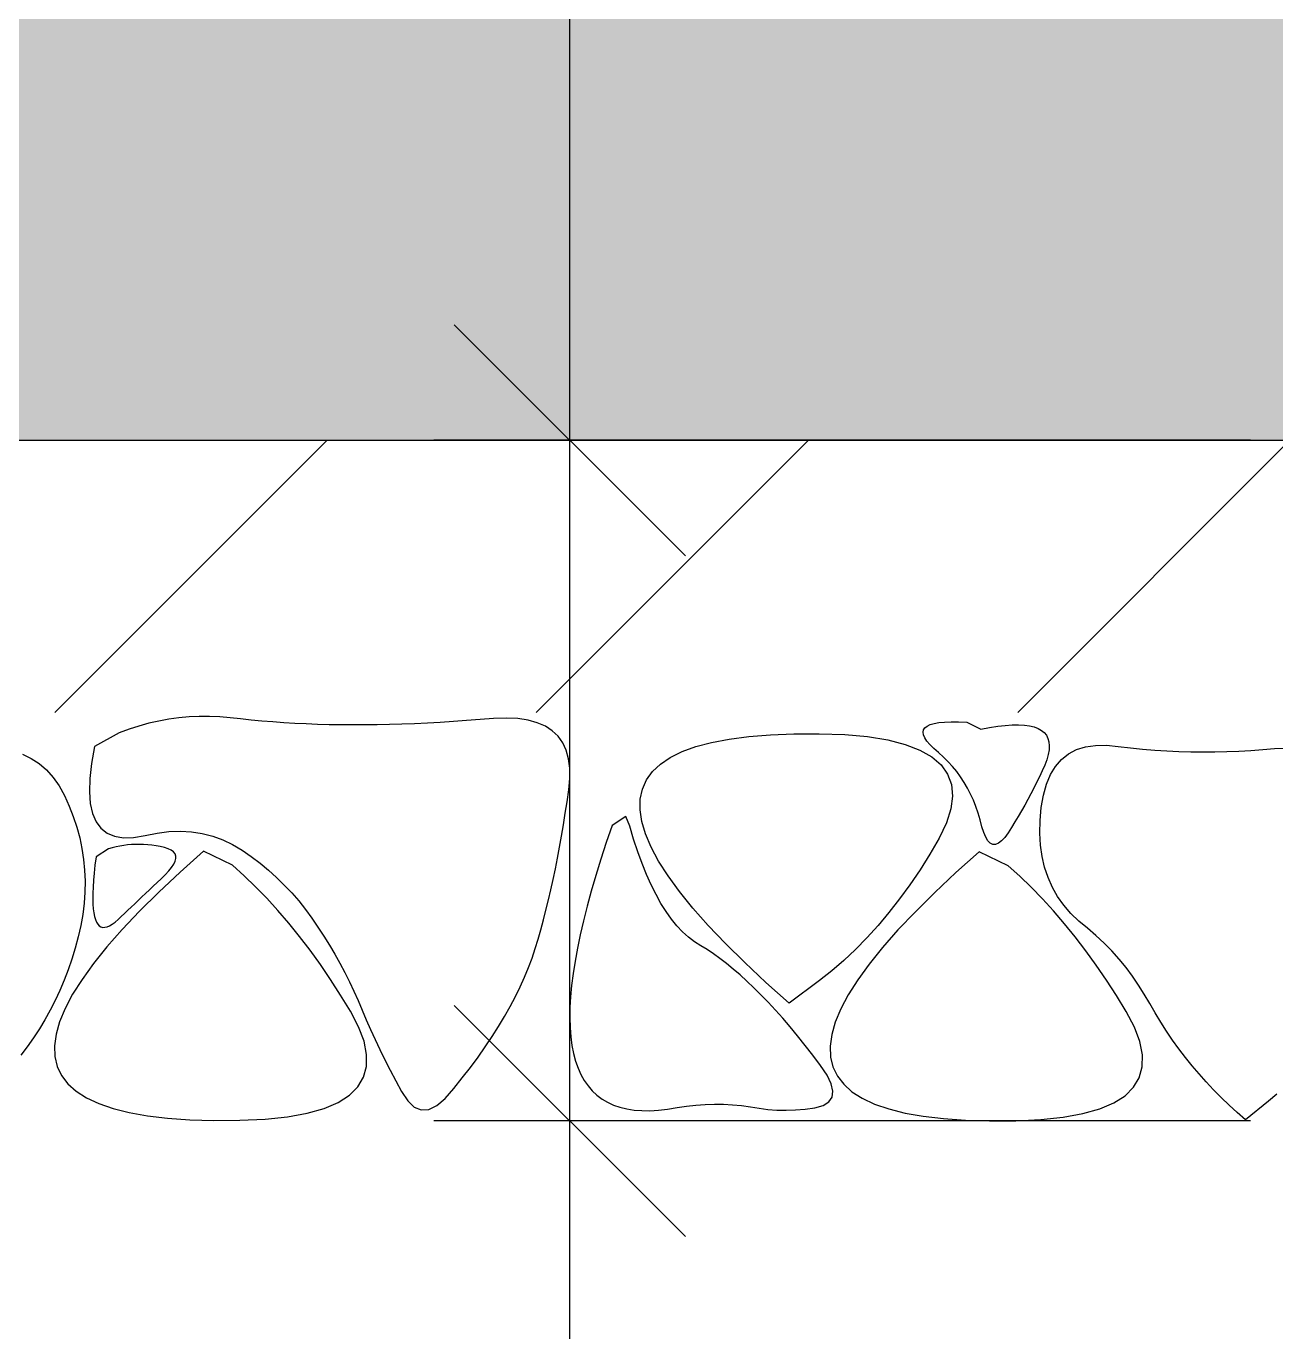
# Model space of a CAD drawing. Header units: metres. Extents: x -220 to 294, y -29 to 18.
# Drawn here: x 2.6174 to 3.0763, y -10.33 to -9.848 of the extents above; entities that cross this region are included whole.
import ezdxf

# ---------------------------------------------------------------- set-up
doc = ezdxf.new("R2010")
doc.units = ezdxf.units.M
doc.header["$MEASUREMENT"] = 0
for name, color, linetype in [('Olculendirme', 7, 'Continuous'), ('Rota', 7, 'Continuous'), ('Tarama', 7, 'Continuous')]:
    doc.layers.add(name, color=color, linetype=linetype)

msp = doc.modelspace()

# ---------------------------------------------------------------- hatches: boundary and pattern name
at = {"layer": 'Tarama', "linetype": 'Continuous', "lineweight": -3}
h = msp.add_hatch(dxfattribs=at)
h.set_pattern_fill('ANSI33', color=58, scale=0.4, style=0)
h.paths.add_polyline_path([(-5.683, -7.8), (-5.683, -8.5), (1.867, -8.5), (1.867, -10), (4.567, -10), (4.567, -8.5), (8.96579, -8.5), (8.96579, -8.2), (13.217, -8.2), (13.41935, -8.2), (13.41935, -7.8), (4.297, -7.8), (4.317, -9.3), (2.117, -9.3), (2.117, -7.8)])
h = msp.add_hatch(dxfattribs=at)
h.set_pattern_fill('ANSI31', color=58, style=0)
h.paths.add_polyline_path([(1.867, -10), (1.867, -10.1), (4.567, -10.1), (4.567, -10)])

# ---------------------------------------------------------------- linework, layer by layer
at = {"layer": 'Olculendirme', "color": 47, "linetype": 'Continuous', "lineweight": -3}
for points in [[(2.817, -10.33), (2.817, 14.33)], [(3.067, -10), (2.767, -10)], [(3.067, -10.25), (2.767, -10.25)]]:
    msp.add_lwpolyline(points, dxfattribs=at)
at = {"layer": 'Olculendirme', "color": 59, "linetype": 'Continuous', "lineweight": -3}
for points in [[(2.77458, -9.95757), (2.85943, -10.04243)], [(2.77458, -10.20757), (2.85943, -10.29243)]]:
    msp.add_lwpolyline(points, dxfattribs=at)
at = {"layer": 'Rota', "color": 7, "linetype": 'Continuous', "lineweight": -3}
msp.add_lwpolyline([(1.867, -10), (4.567, -10)], dxfattribs=at)
at = {"layer": 'Tarama', "color": 36, "linetype": 'Continuous', "lineweight": -3}
for points in [[(2.66608, -10.10314), (2.66242, -10.10397)], [(2.66976, -10.10247), (2.66608, -10.10314)], [(2.67346, -10.10196), (2.66976, -10.10247)], [(2.67718, -10.10162), (2.67346, -10.10196)], [(2.68092, -10.10145), (2.67718, -10.10162)], [(2.68468, -10.10144), (2.68092, -10.10145)], [(2.68846, -10.10159), (2.68468, -10.10144)], [(2.69226, -10.10191), (2.68846, -10.10159)], [(2.69608, -10.10235), (2.69226, -10.10191)], [(2.69996, -10.10276), (2.69608, -10.10235)], [(2.70389, -10.10313), (2.69996, -10.10276)], [(2.70788, -10.10346), (2.70389, -10.10313)], [(2.77425, -10.10334), (2.76944, -10.10364)], [(2.77911, -10.103), (2.77425, -10.10334)], [(2.78403, -10.10261), (2.77911, -10.103)], [(2.78898, -10.1022), (2.78403, -10.10261)], [(2.79364, -10.10204), (2.78898, -10.1022)], [(2.79786, -10.10225), (2.79364, -10.10204)], [(2.80167, -10.10283), (2.79786, -10.10225)], [(2.80506, -10.10376), (2.80167, -10.10283)], [(2.65155, -10.10746), (2.64249, -10.11253)], [(2.65515, -10.10614), (2.65155, -10.10746)], [(2.65877, -10.10497), (2.65515, -10.10614)], [(2.66242, -10.10397), (2.65877, -10.10497)], [(2.71192, -10.10375), (2.70788, -10.10346)], [(2.71602, -10.10399), (2.71192, -10.10375)], [(2.72017, -10.1042), (2.71602, -10.10399)], [(2.72437, -10.10436), (2.72017, -10.1042)], [(2.72863, -10.10448), (2.72437, -10.10436)], [(2.73295, -10.10455), (2.72863, -10.10448)], [(2.73732, -10.10459), (2.73295, -10.10455)], [(2.74174, -10.10458), (2.73732, -10.10459)], [(2.74622, -10.10453), (2.74174, -10.10458)], [(2.75076, -10.10444), (2.74622, -10.10453)], [(2.75535, -10.1043), (2.75076, -10.10444)], [(2.75999, -10.10412), (2.75535, -10.1043)], [(2.76469, -10.10391), (2.75999, -10.10412)], [(2.76944, -10.10364), (2.76469, -10.10391)], [(2.80803, -10.10505), (2.80506, -10.10376)], [(2.81057, -10.10671), (2.80803, -10.10505)], [(2.8127, -10.10873), (2.81057, -10.10671)], [(2.88275, -10.10881), (2.89065, -10.10817)], [(2.89065, -10.10817), (2.89927, -10.10783)], [(2.89927, -10.10783), (2.9086, -10.1078)], [(2.9086, -10.1078), (2.91798, -10.10812)], [(2.91798, -10.10812), (2.92638, -10.10887)], [(2.94673, -10.10723), (2.9469, -10.10637)], [(2.94688, -10.10821), (2.94673, -10.10723)], [(2.94735, -10.10929), (2.94688, -10.10821)], [(2.9469, -10.10637), (2.94739, -10.10562)], [(2.94739, -10.10562), (2.9482, -10.10498)], [(2.9482, -10.10498), (2.94933, -10.10445)], [(2.94933, -10.10445), (2.95077, -10.10403)], [(2.95077, -10.10403), (2.95254, -10.10372)], [(2.95254, -10.10372), (2.95462, -10.10353)], [(2.95462, -10.10353), (2.95703, -10.10344)], [(2.95703, -10.10344), (2.95975, -10.10347)], [(2.95975, -10.10347), (2.96279, -10.10361)], [(2.96279, -10.10361), (2.96791, -10.10614)], [(2.96791, -10.10614), (2.97114, -10.10553)], [(2.97114, -10.10553), (2.97414, -10.10506)], [(2.97414, -10.10506), (2.97692, -10.10474)], [(2.97692, -10.10474), (2.97948, -10.10456)], [(2.97948, -10.10456), (2.98182, -10.10453)], [(2.98182, -10.10453), (2.98394, -10.10465)], [(2.98394, -10.10465), (2.98584, -10.10491)], [(2.98584, -10.10491), (2.98752, -10.10531)], [(2.98752, -10.10531), (2.98897, -10.10586)], [(2.98897, -10.10586), (2.99021, -10.10656)], [(2.99021, -10.10656), (2.99123, -10.1074)], [(2.99123, -10.1074), (2.99202, -10.10838)], [(2.64249, -10.11253), (2.64136, -10.11869)], [(2.8144, -10.11111), (2.8127, -10.10873)], [(2.81568, -10.11386), (2.8144, -10.11111)], [(2.85824, -10.11438), (2.8633, -10.11253)], [(2.8633, -10.11253), (2.86907, -10.11099)], [(2.86907, -10.11099), (2.87555, -10.10975)], [(2.87555, -10.10975), (2.88275, -10.10881)], [(2.92638, -10.10887), (2.93377, -10.11007)], [(2.93377, -10.11007), (2.94016, -10.1117)], [(2.94016, -10.1117), (2.94555, -10.11378)], [(2.94813, -10.11049), (2.94735, -10.10929)], [(2.94924, -10.1118), (2.94813, -10.11049)], [(2.95066, -10.11322), (2.94924, -10.1118)], [(2.99202, -10.10838), (2.99259, -10.10951)], [(2.99259, -10.10951), (2.99294, -10.11079)], [(2.99294, -10.11079), (2.99308, -10.11221)], [(2.99308, -10.11221), (2.99299, -10.11377)], [(3.00313, -10.11365), (3.00642, -10.11261)], [(3.00642, -10.11261), (3.01007, -10.11206)], [(3.01007, -10.11206), (3.01408, -10.11202)], [(3.01408, -10.11202), (3.01844, -10.11245)], [(3.01844, -10.11245), (3.0229, -10.11298)], [(3.0229, -10.11298), (3.02735, -10.11343)], [(2.61603, -10.11532), (2.61921, -10.11685)], [(2.61921, -10.11685), (2.62215, -10.11878)], [(2.81654, -10.11696), (2.81568, -10.11386)], [(2.81699, -10.12043), (2.81654, -10.11696)], [(2.85026, -10.11897), (2.85389, -10.11652)], [(2.85389, -10.11652), (2.85824, -10.11438)], [(2.94555, -10.11378), (2.94994, -10.11629)], [(2.94994, -10.11629), (2.95333, -10.11924)], [(2.9524, -10.11475), (2.95066, -10.11322)], [(2.95422, -10.11637), (2.9524, -10.11475)], [(2.95594, -10.11808), (2.95422, -10.11637)], [(2.99214, -10.11734), (2.99139, -10.11934)], [(2.99267, -10.11548), (2.99214, -10.11734)], [(2.99299, -10.11377), (2.99267, -10.11548)], [(2.99541, -10.11978), (2.99762, -10.11724)], [(2.99762, -10.11724), (3.0002, -10.1152)], [(3.0002, -10.1152), (3.00313, -10.11365)], [(3.02735, -10.11343), (3.03179, -10.11379)], [(3.03179, -10.11379), (3.03623, -10.11409)], [(3.03623, -10.11409), (3.04066, -10.1143)], [(3.04066, -10.1143), (3.04508, -10.11444)], [(3.04508, -10.11444), (3.0495, -10.11449)], [(3.0495, -10.11449), (3.05391, -10.11447)], [(3.05391, -10.11447), (3.05831, -10.11438)], [(3.05831, -10.11438), (3.06271, -10.1142)], [(3.06271, -10.1142), (3.0671, -10.11395)], [(3.0671, -10.11395), (3.07148, -10.11362)], [(3.07148, -10.11362), (3.07584, -10.11323)], [(3.07584, -10.11323), (3.08, -10.11315)], [(2.62215, -10.11878), (2.62485, -10.12111)], [(2.62485, -10.12111), (2.62729, -10.12385)], [(2.64136, -10.11869), (2.64072, -10.12423)], [(2.817, -10.12426), (2.81699, -10.12043)], [(2.84513, -10.12477), (2.84734, -10.12172)], [(2.84734, -10.12172), (2.85026, -10.11897)], [(2.95333, -10.11924), (2.95572, -10.12263)], [(2.95572, -10.12263), (2.95712, -10.12646)], [(2.95757, -10.11986), (2.95594, -10.11808)], [(2.95909, -10.12172), (2.95757, -10.11986)], [(2.96051, -10.12366), (2.95909, -10.12172)], [(2.99045, -10.12146), (2.98946, -10.12358)], [(2.99139, -10.11934), (2.99045, -10.12146)], [(2.99356, -10.12281), (2.99541, -10.11978)], [(2.62729, -10.12385), (2.62949, -10.12699)], [(2.62949, -10.12699), (2.63145, -10.13054)], [(2.64072, -10.12423), (2.64057, -10.12914)], [(2.8166, -10.12845), (2.817, -10.12426)], [(2.84364, -10.12812), (2.84513, -10.12477)], [(2.95712, -10.12646), (2.95751, -10.13072)], [(2.96183, -10.12568), (2.96051, -10.12366)], [(2.96305, -10.12778), (2.96183, -10.12568)], [(2.98843, -10.1257), (2.98739, -10.1278)], [(2.98946, -10.12358), (2.98843, -10.1257)], [(2.99092, -10.13038), (2.99206, -10.12635)], [(2.99206, -10.12635), (2.99356, -10.12281)], [(2.63145, -10.13054), (2.63317, -10.13437)], [(2.64057, -10.12914), (2.6409, -10.13343)], [(2.81599, -10.13277), (2.8166, -10.12845)], [(2.84278, -10.13573), (2.84285, -10.13178)], [(2.84285, -10.13178), (2.84364, -10.12812)], [(2.95751, -10.13072), (2.9569, -10.13543)], [(2.96418, -10.12996), (2.96305, -10.12778)], [(2.9652, -10.13221), (2.96418, -10.12996)], [(2.96612, -10.13455), (2.9652, -10.13221)], [(2.9852, -10.13198), (2.98406, -10.13405)], [(2.98631, -10.1299), (2.9852, -10.13198)], [(2.98739, -10.1278), (2.98631, -10.1299)], [(2.99015, -10.13491), (2.99092, -10.13038)], [(2.63317, -10.13437), (2.63466, -10.13824)], [(2.6409, -10.13343), (2.64172, -10.13709)], [(2.64172, -10.13709), (2.64302, -10.14012)], [(2.81468, -10.14123), (2.81535, -10.13703)], [(2.81535, -10.13703), (2.81599, -10.13277)], [(2.84342, -10.13999), (2.84278, -10.13573)], [(2.9569, -10.13543), (2.95529, -10.14057)], [(2.96694, -10.13696), (2.96612, -10.13455)], [(2.96767, -10.13946), (2.96694, -10.13696)], [(2.9829, -10.13611), (2.9817, -10.13816)], [(2.98406, -10.13405), (2.9829, -10.13611)], [(2.98972, -10.13969), (2.99015, -10.13491)], [(2.63466, -10.13824), (2.63593, -10.14213)], [(2.64302, -10.14012), (2.6448, -10.14253)], [(2.81398, -10.14537), (2.81468, -10.14123)], [(2.8325, -10.14146), (2.83035, -10.14779)], [(2.83754, -10.13821), (2.8325, -10.14146)], [(2.83899, -10.14173), (2.83754, -10.13821)], [(2.84044, -10.14657), (2.83899, -10.14173)], [(2.84478, -10.14455), (2.84342, -10.13999)], [(2.95529, -10.14057), (2.95268, -10.14615)], [(2.96831, -10.14197), (2.96767, -10.13946)], [(2.969, -10.14411), (2.96831, -10.14197)], [(2.98048, -10.1402), (2.97923, -10.14223)], [(2.9817, -10.13816), (2.98048, -10.1402)], [(2.98963, -10.14428), (2.98972, -10.13969)], [(2.63593, -10.14213), (2.63699, -10.14604)], [(2.63699, -10.14604), (2.63781, -10.14998)], [(2.6448, -10.14253), (2.64707, -10.14431)], [(2.64707, -10.14431), (2.64983, -10.14547)], [(2.64983, -10.14547), (2.65307, -10.14601)], [(2.65307, -10.14601), (2.6568, -10.14591)], [(2.6568, -10.14591), (2.66101, -10.1452)], [(2.66101, -10.1452), (2.66545, -10.14428)], [(2.66545, -10.14428), (2.66977, -10.14374)], [(2.66977, -10.14374), (2.67397, -10.14359)], [(2.67397, -10.14359), (2.67805, -10.1438)], [(2.67805, -10.1438), (2.68201, -10.1444)], [(2.68201, -10.1444), (2.68585, -10.14538)], [(2.68585, -10.14538), (2.68957, -10.14674)], [(2.68957, -10.14674), (2.69317, -10.14847)], [(2.81324, -10.14944), (2.81398, -10.14537)], [(2.84196, -10.15115), (2.84044, -10.14657)], [(2.84684, -10.14941), (2.84478, -10.14455)], [(2.95268, -10.14615), (2.94923, -10.15205)], [(2.96975, -10.14583), (2.969, -10.14411)], [(2.97056, -10.14712), (2.96975, -10.14583)], [(2.97671, -10.14592), (2.97553, -10.14719)], [(2.97795, -10.14424), (2.97671, -10.14592)], [(2.97923, -10.14223), (2.97795, -10.14424)], [(2.98987, -10.14867), (2.98963, -10.14428)], [(2.63781, -10.14998), (2.63842, -10.15395)], [(2.6476, -10.15013), (2.643, -10.15305)], [(2.64897, -10.14971), (2.6476, -10.15013)], [(2.65035, -10.14936), (2.64897, -10.14971)], [(2.65175, -10.14906), (2.65035, -10.14936)], [(2.65316, -10.14882), (2.65175, -10.14906)], [(2.65459, -10.14864), (2.65316, -10.14882)], [(2.65604, -10.14852), (2.65459, -10.14864)], [(2.6575, -10.14845), (2.65604, -10.14852)], [(2.65898, -10.14844), (2.6575, -10.14845)], [(2.66047, -10.14849), (2.65898, -10.14844)], [(2.66198, -10.1486), (2.66047, -10.14849)], [(2.6635, -10.14877), (2.66198, -10.1486)], [(2.66504, -10.14899), (2.6635, -10.14877)], [(2.6666, -10.14927), (2.66504, -10.14899)], [(2.66816, -10.14962), (2.6666, -10.14927)], [(2.66954, -10.15004), (2.66816, -10.14962)], [(2.67064, -10.15057), (2.66954, -10.15004)], [(2.67146, -10.15119), (2.67064, -10.15057)], [(2.67202, -10.1519), (2.67146, -10.15119)], [(2.68248, -10.15095), (2.67393, -10.1586)], [(2.69313, -10.15611), (2.68248, -10.15095)], [(2.69317, -10.14847), (2.69665, -10.15058)], [(2.69665, -10.15058), (2.70001, -10.15292)], [(2.81248, -10.15345), (2.81324, -10.14944)], [(2.83035, -10.14779), (2.82836, -10.15392)], [(2.84353, -10.15547), (2.84196, -10.15115)], [(2.84962, -10.15457), (2.84684, -10.14941)], [(2.96737, -10.15114), (2.95882, -10.15879)], [(2.97802, -10.1563), (2.96737, -10.15114)], [(2.97143, -10.14798), (2.97056, -10.14712)], [(2.97236, -10.14842), (2.97143, -10.14798)], [(2.97336, -10.14844), (2.97236, -10.14842)], [(2.97441, -10.14802), (2.97336, -10.14844)], [(2.97553, -10.14719), (2.97441, -10.14802)], [(2.99045, -10.15286), (2.98987, -10.14867)], [(2.63842, -10.15395), (2.63881, -10.15794)], [(2.64262, -10.1561), (2.64231, -10.15896)], [(2.643, -10.15305), (2.64262, -10.1561)], [(2.67075, -10.15692), (2.67154, -10.15572)], [(2.67154, -10.15572), (2.67207, -10.15462)], [(2.67231, -10.15271), (2.67202, -10.1519)], [(2.67207, -10.15462), (2.67233, -10.15362)], [(2.67233, -10.15362), (2.67231, -10.15271)], [(2.6974, -10.15995), (2.69313, -10.15611)], [(2.70001, -10.15292), (2.70323, -10.15537)], [(2.70323, -10.15537), (2.70633, -10.15793)], [(2.81169, -10.1574), (2.81248, -10.15345)], [(2.82836, -10.15392), (2.82652, -10.15986)], [(2.84518, -10.15953), (2.84353, -10.15547)], [(2.85311, -10.16003), (2.84962, -10.15457)], [(2.94923, -10.15205), (2.94562, -10.15776)], [(2.98228, -10.16014), (2.97802, -10.1563)], [(2.99137, -10.15685), (2.99045, -10.15286)], [(2.63881, -10.15794), (2.63897, -10.16195)], [(2.64231, -10.15896), (2.64208, -10.16162)], [(2.66541, -10.16243), (2.66686, -10.16103)], [(2.67393, -10.1586), (2.6661, -10.16593)], [(2.66686, -10.16103), (2.66834, -10.1596)], [(2.66834, -10.1596), (2.66968, -10.15821)], [(2.66968, -10.15821), (2.67075, -10.15692)], [(2.7016, -10.164), (2.6974, -10.15995)], [(2.70633, -10.15793), (2.70931, -10.1606)], [(2.70931, -10.1606), (2.71215, -10.16337)], [(2.81087, -10.16128), (2.81169, -10.1574)], [(2.82652, -10.15986), (2.82485, -10.1656)], [(2.84688, -10.16332), (2.84518, -10.15953)], [(2.85732, -10.1658), (2.85311, -10.16003)], [(2.94562, -10.15776), (2.94191, -10.16324)], [(2.95882, -10.15879), (2.95099, -10.16612)], [(2.98648, -10.16419), (2.98228, -10.16014)], [(2.99262, -10.16064), (2.99137, -10.15685)], [(2.99421, -10.16424), (2.99262, -10.16064)], [(2.63891, -10.16599), (2.63863, -10.17006)], [(2.63897, -10.16195), (2.63891, -10.16599)], [(2.64191, -10.1641), (2.64182, -10.16639)], [(2.64208, -10.16162), (2.64191, -10.1641)], [(2.6661, -10.16593), (2.659, -10.17296)], [(2.6612, -10.16646), (2.66258, -10.16514)], [(2.66258, -10.16514), (2.66398, -10.1638)], [(2.66398, -10.1638), (2.66541, -10.16243)], [(2.70573, -10.16825), (2.7016, -10.164)], [(2.71215, -10.16337), (2.71487, -10.16625)], [(2.80914, -10.16886), (2.81002, -10.1651)], [(2.81002, -10.1651), (2.81087, -10.16128)], [(2.82485, -10.1656), (2.82335, -10.17114)], [(2.84865, -10.16686), (2.84688, -10.16332)], [(2.86223, -10.17186), (2.85732, -10.1658)], [(2.94191, -10.16324), (2.9381, -10.16847)], [(2.99062, -10.16844), (2.98648, -10.16419)], [(2.99613, -10.16763), (2.99421, -10.16424)], [(2.63863, -10.17006), (2.63813, -10.17414)], [(2.64182, -10.16639), (2.64179, -10.16848)], [(2.64179, -10.16848), (2.64184, -10.17038)], [(2.64184, -10.17038), (2.64196, -10.1721)], [(2.65595, -10.17144), (2.65723, -10.17024)], [(2.65723, -10.17024), (2.65853, -10.16901)], [(2.65853, -10.16901), (2.65985, -10.16775)], [(2.65985, -10.16775), (2.6612, -10.16646)], [(2.7098, -10.17271), (2.70573, -10.16825)], [(2.71487, -10.16625), (2.71746, -10.16923)], [(2.71746, -10.16923), (2.71993, -10.17232)], [(2.80823, -10.17256), (2.80914, -10.16886)], [(2.85048, -10.17013), (2.84865, -10.16686)], [(2.85238, -10.17314), (2.85048, -10.17013)], [(2.9381, -10.16847), (2.93419, -10.17347)], [(2.95099, -10.16612), (2.94389, -10.17315)], [(2.99469, -10.1729), (2.99062, -10.16844)], [(2.99838, -10.17082), (2.99613, -10.16763)], [(3.00098, -10.17381), (2.99838, -10.17082)], [(2.63813, -10.17414), (2.63741, -10.17826)], [(2.64196, -10.1721), (2.64215, -10.17362)], [(2.64215, -10.17362), (2.64242, -10.17495)], [(2.64242, -10.17495), (2.64275, -10.17608)], [(2.65112, -10.17599), (2.65229, -10.17489)], [(2.65229, -10.17489), (2.65348, -10.17377)], [(2.659, -10.17296), (2.65263, -10.17968)], [(2.65348, -10.17377), (2.65471, -10.17262)], [(2.65471, -10.17262), (2.65595, -10.17144)], [(2.71381, -10.17737), (2.7098, -10.17271)], [(2.71993, -10.17232), (2.72226, -10.17552)], [(2.72226, -10.17552), (2.72449, -10.1788)], [(2.80729, -10.17619), (2.80823, -10.17256)], [(2.82335, -10.17114), (2.822, -10.17648)], [(2.85434, -10.17588), (2.85238, -10.17314)], [(2.86786, -10.17823), (2.86223, -10.17186)], [(2.93419, -10.17347), (2.93018, -10.17822)], [(2.94389, -10.17315), (2.93751, -10.17987)], [(2.99869, -10.17756), (2.99469, -10.1729)], [(3.0039, -10.17661), (3.00098, -10.17381)], [(2.63741, -10.17826), (2.63646, -10.18239)], [(2.64275, -10.17608), (2.64315, -10.17703)], [(2.64315, -10.17703), (2.64363, -10.17779)], [(2.64363, -10.17779), (2.64418, -10.17835)], [(2.64418, -10.17835), (2.64479, -10.17873)], [(2.64479, -10.17873), (2.64548, -10.17891)], [(2.64548, -10.17891), (2.64624, -10.1789)], [(2.64624, -10.1789), (2.64708, -10.1787)], [(2.65263, -10.17968), (2.64697, -10.1861)], [(2.64708, -10.1787), (2.64798, -10.17831)], [(2.64798, -10.17831), (2.64895, -10.17772)], [(2.64895, -10.17772), (2.65, -10.17695)], [(2.65, -10.17695), (2.65112, -10.17599)], [(2.71774, -10.18224), (2.71381, -10.17737)], [(2.72449, -10.1788), (2.72663, -10.18209)], [(2.80532, -10.18327), (2.80632, -10.17976)], [(2.80632, -10.17976), (2.80729, -10.17619)], [(2.822, -10.17648), (2.82081, -10.18163)], [(2.85636, -10.17837), (2.85434, -10.17588)], [(2.85844, -10.18059), (2.85636, -10.17837)], [(2.8742, -10.1849), (2.86786, -10.17823)], [(2.93018, -10.17822), (2.92608, -10.18274)], [(2.93751, -10.17987), (2.93186, -10.18629)], [(3.00263, -10.18243), (2.99869, -10.17756)], [(3.00711, -10.17924), (3.0039, -10.17661)], [(3.01023, -10.18193), (3.00711, -10.17924)], [(2.63646, -10.18239), (2.63533, -10.18651)], [(2.72161, -10.18731), (2.71774, -10.18224)], [(2.72663, -10.18209), (2.72869, -10.18541)], [(2.80429, -10.18672), (2.80532, -10.18327)], [(2.82081, -10.18163), (2.81978, -10.18658)], [(2.86059, -10.18255), (2.85844, -10.18059)], [(2.86281, -10.18425), (2.86059, -10.18255)], [(2.86508, -10.18568), (2.86281, -10.18425)], [(2.88125, -10.19187), (2.8742, -10.1849)], [(2.92608, -10.18274), (2.92188, -10.18701)], [(3.0065, -10.1875), (3.00263, -10.18243)], [(3.01321, -10.18471), (3.01023, -10.18193)], [(3.01604, -10.18759), (3.01321, -10.18471)], [(2.63533, -10.18651), (2.63409, -10.19054)], [(2.64697, -10.1861), (2.64205, -10.19221)], [(2.72542, -10.19259), (2.72161, -10.18731)], [(2.72869, -10.18541), (2.73067, -10.18875)], [(2.73067, -10.18875), (2.73255, -10.19212)], [(2.80182, -10.19367), (2.80313, -10.19018)], [(2.80313, -10.19018), (2.80429, -10.18672)], [(2.81978, -10.18658), (2.81892, -10.19133)], [(2.86741, -10.18709), (2.86508, -10.18568)], [(2.86976, -10.18865), (2.86741, -10.18709)], [(2.87215, -10.19036), (2.86976, -10.18865)], [(2.92188, -10.18701), (2.91758, -10.19105)], [(2.93186, -10.18629), (2.92693, -10.1924)], [(3.0103, -10.19278), (3.0065, -10.1875)], [(3.01872, -10.19057), (3.01604, -10.18759)], [(2.63273, -10.19448), (2.63126, -10.19833)], [(2.63409, -10.19054), (2.63273, -10.19448)], [(2.64205, -10.19221), (2.63785, -10.198)], [(2.72915, -10.19808), (2.72542, -10.19259)], [(2.73255, -10.19212), (2.73436, -10.19551)], [(2.80036, -10.1972), (2.80182, -10.19367)], [(2.81892, -10.19133), (2.81821, -10.19589)], [(2.87458, -10.19221), (2.87215, -10.19036)], [(2.87703, -10.19421), (2.87458, -10.19221)], [(2.87952, -10.19635), (2.87703, -10.19421)], [(2.88902, -10.19914), (2.88125, -10.19187)], [(2.91318, -10.19485), (2.90869, -10.19841)], [(2.91758, -10.19105), (2.91318, -10.19485)], [(2.92693, -10.1924), (2.92273, -10.19819)], [(3.01404, -10.19827), (3.0103, -10.19278)], [(3.02126, -10.19364), (3.01872, -10.19057)], [(3.02365, -10.19682), (3.02126, -10.19364)], [(2.63126, -10.19833), (2.62968, -10.20209)], [(2.63785, -10.198), (2.63437, -10.2035)], [(2.73282, -10.20376), (2.72915, -10.19808)], [(2.73436, -10.19551), (2.73608, -10.19892)], [(2.73608, -10.19892), (2.73771, -10.20235)], [(2.79875, -10.20075), (2.80036, -10.1972)], [(2.81821, -10.19589), (2.81767, -10.20025)], [(2.88205, -10.19865), (2.87952, -10.19635)], [(2.8846, -10.20109), (2.88205, -10.19865)], [(2.8975, -10.20672), (2.88902, -10.19914)], [(2.90869, -10.19841), (2.8975, -10.20672)], [(2.92273, -10.19819), (2.91926, -10.20369)], [(3.01771, -10.20395), (3.01404, -10.19827)], [(3.0259, -10.20009), (3.02365, -10.19682)], [(2.62968, -10.20209), (2.62797, -10.20575)], [(2.63437, -10.2035), (2.63162, -10.20868)], [(2.73643, -10.20966), (2.73282, -10.20376)], [(2.73771, -10.20235), (2.73926, -10.20581)], [(2.79509, -10.20796), (2.797, -10.20434)], [(2.797, -10.20434), (2.79875, -10.20075)], [(2.81729, -10.20441), (2.81706, -10.20837)], [(2.81767, -10.20025), (2.81729, -10.20441)], [(2.88719, -10.20368), (2.8846, -10.20109)], [(2.88982, -10.20641), (2.88719, -10.20368)], [(2.91926, -10.20369), (2.91651, -10.20887)], [(3.02131, -10.20985), (3.01771, -10.20395)], [(3.02799, -10.20345), (3.0259, -10.20009)], [(3.02995, -10.20691), (3.02799, -10.20345)], [(2.62616, -10.20933), (2.62423, -10.21282)], [(2.62797, -10.20575), (2.62616, -10.20933)], [(2.63162, -10.20868), (2.6296, -10.21356)], [(2.73926, -10.20581), (2.74073, -10.20929)], [(2.74073, -10.20929), (2.74222, -10.21282)], [(2.79303, -10.21161), (2.79509, -10.20796)], [(2.81706, -10.20837), (2.817, -10.21214)], [(2.89248, -10.20929), (2.88982, -10.20641)], [(2.89517, -10.21232), (2.89248, -10.20929)], [(2.91651, -10.20887), (2.91449, -10.21375)], [(3.03193, -10.21035), (3.02995, -10.20691)], [(2.62423, -10.21282), (2.62218, -10.21622)], [(2.6296, -10.21356), (2.6283, -10.21813)], [(2.73944, -10.2154), (2.73643, -10.20966)], [(2.74222, -10.21282), (2.7438, -10.2164)], [(2.79081, -10.2153), (2.79303, -10.21161)], [(2.817, -10.21214), (2.8171, -10.21571)], [(2.89789, -10.21549), (2.89517, -10.21232)], [(2.91449, -10.21375), (2.91319, -10.21832)], [(3.02432, -10.21559), (3.02131, -10.20985)], [(3.03399, -10.21373), (3.03193, -10.21035)], [(3.03613, -10.21705), (3.03399, -10.21373)], [(2.62218, -10.21622), (2.62002, -10.21952)], [(2.6283, -10.21813), (2.62773, -10.22239)], [(2.74142, -10.22069), (2.73944, -10.2154)], [(2.7438, -10.2164), (2.74547, -10.22005)], [(2.78594, -10.22277), (2.78845, -10.21902)], [(2.78845, -10.21902), (2.79081, -10.2153)], [(2.8171, -10.21571), (2.81736, -10.21908)], [(2.81736, -10.21908), (2.81779, -10.22226)], [(2.90065, -10.21881), (2.89789, -10.21549)], [(2.90344, -10.22228), (2.90065, -10.21881)], [(2.91319, -10.21832), (2.91261, -10.22258)], [(3.0263, -10.22088), (3.02432, -10.21559)], [(3.03836, -10.22031), (3.03613, -10.21705)], [(2.61774, -10.22274), (2.61535, -10.22587)], [(2.62002, -10.21952), (2.61774, -10.22274)], [(2.62773, -10.22239), (2.62788, -10.22634)], [(2.74238, -10.22555), (2.74142, -10.22069)], [(2.74547, -10.22005), (2.74723, -10.22376)], [(2.74723, -10.22376), (2.74908, -10.22754)], [(2.78328, -10.22655), (2.78594, -10.22277)], [(2.81779, -10.22226), (2.81837, -10.22523)], [(2.90627, -10.2259), (2.90344, -10.22228)], [(2.91261, -10.22258), (2.91277, -10.22653)], [(3.02727, -10.22574), (3.0263, -10.22088)], [(3.04066, -10.22351), (3.03836, -10.22031)], [(3.04305, -10.22665), (3.04066, -10.22351)], [(2.62788, -10.22634), (2.62876, -10.22999)], [(2.74233, -10.22996), (2.74238, -10.22555)], [(2.74908, -10.22754), (2.75103, -10.23137)], [(2.78047, -10.23036), (2.78328, -10.22655)], [(2.81837, -10.22523), (2.81911, -10.22801)], [(2.81911, -10.22801), (2.82002, -10.2306)], [(2.90912, -10.22966), (2.90627, -10.2259)], [(2.91277, -10.22653), (2.91364, -10.23018)], [(3.02721, -10.23015), (3.02727, -10.22574)], [(3.04553, -10.22972), (3.04305, -10.22665)], [(2.62876, -10.22999), (2.63036, -10.23333)], [(2.63036, -10.23333), (2.63269, -10.23636)], [(2.74125, -10.23393), (2.74233, -10.22996)], [(2.75103, -10.23137), (2.75307, -10.23526)], [(2.7775, -10.23421), (2.78047, -10.23036)], [(2.82002, -10.2306), (2.82108, -10.23299)], [(2.82108, -10.23299), (2.82231, -10.23517)], [(2.91153, -10.23325), (2.90912, -10.22966)], [(2.91303, -10.23639), (2.91153, -10.23325)], [(2.91364, -10.23018), (2.91525, -10.23352)], [(2.91525, -10.23352), (2.91758, -10.23655)], [(3.02613, -10.23412), (3.02721, -10.23015)], [(3.04808, -10.23274), (3.04553, -10.22972)], [(3.05072, -10.23569), (3.04808, -10.23274)], [(2.63269, -10.23636), (2.63575, -10.23908)], [(2.73603, -10.24054), (2.73915, -10.23746)], [(2.73915, -10.23746), (2.74125, -10.23393)], [(2.75307, -10.23526), (2.75519, -10.23922)], [(2.77118, -10.24179), (2.77439, -10.23809)], [(2.77439, -10.23809), (2.7775, -10.23421)], [(2.82231, -10.23517), (2.8237, -10.23717)], [(2.8237, -10.23717), (2.82524, -10.23896)], [(2.91363, -10.23906), (2.91303, -10.23639)], [(2.91758, -10.23655), (2.92063, -10.23927)], [(3.02091, -10.24073), (3.02404, -10.23765)], [(3.02404, -10.23765), (3.02613, -10.23412)], [(3.05345, -10.23859), (3.05072, -10.23569)], [(2.63575, -10.23908), (2.63952, -10.2415)], [(2.63952, -10.2415), (2.64403, -10.24361)], [(2.72673, -10.24539), (2.73189, -10.24318)], [(2.73189, -10.24318), (2.73603, -10.24054)], [(2.75519, -10.23922), (2.75745, -10.24268)], [(2.75745, -10.24268), (2.75986, -10.24492)], [(2.7681, -10.24439), (2.77118, -10.24179)], [(2.82524, -10.23896), (2.82695, -10.24056)], [(2.82695, -10.24056), (2.82882, -10.24196)], [(2.82882, -10.24196), (2.83086, -10.24316)], [(2.83086, -10.24316), (2.83305, -10.24417)], [(2.91002, -10.24434), (2.91212, -10.24304)], [(2.91212, -10.24304), (2.91333, -10.24128)], [(2.91333, -10.24128), (2.91363, -10.23906)], [(2.92063, -10.23927), (2.92441, -10.24169)], [(2.92441, -10.24169), (2.92891, -10.2438)], [(3.01677, -10.24337), (3.02091, -10.24073)], [(3.05625, -10.24142), (3.05345, -10.23859)], [(3.05914, -10.24419), (3.05625, -10.24142)], [(3.07359, -10.24274), (3.06516, -10.24955)], [(3.07667, -10.24015), (3.07359, -10.24274)], [(2.64403, -10.24361), (2.64926, -10.24541)], [(2.64926, -10.24541), (2.65521, -10.24691)], [(2.65521, -10.24691), (2.6619, -10.24809)], [(2.71334, -10.24846), (2.72054, -10.24714)], [(2.72054, -10.24714), (2.72673, -10.24539)], [(2.75986, -10.24492), (2.76245, -10.24596)], [(2.76245, -10.24596), (2.76519, -10.24578)], [(2.76519, -10.24578), (2.7681, -10.24439)], [(2.83305, -10.24417), (2.8354, -10.24498)], [(2.8354, -10.24498), (2.83791, -10.24559)], [(2.83791, -10.24559), (2.84059, -10.246)], [(2.84059, -10.246), (2.84342, -10.24622)], [(2.84342, -10.24622), (2.84642, -10.24624)], [(2.84642, -10.24624), (2.84958, -10.24606)], [(2.84958, -10.24606), (2.8529, -10.24569)], [(2.8529, -10.24569), (2.85637, -10.24513)], [(2.85637, -10.24513), (2.85986, -10.24461)], [(2.85986, -10.24461), (2.86332, -10.24423)], [(2.86332, -10.24423), (2.86674, -10.24398)], [(2.86674, -10.24398), (2.87012, -10.24387)], [(2.87012, -10.24387), (2.87347, -10.24389)], [(2.87347, -10.24389), (2.87678, -10.24405)], [(2.87678, -10.24405), (2.88006, -10.24434)], [(2.88006, -10.24434), (2.8833, -10.24477)], [(2.8833, -10.24477), (2.88651, -10.24532)], [(2.88651, -10.24532), (2.88976, -10.24575)], [(2.88976, -10.24575), (2.89308, -10.246)], [(2.89308, -10.246), (2.89647, -10.24607)], [(2.89647, -10.24607), (2.89992, -10.24596)], [(2.89992, -10.24596), (2.90344, -10.24567)], [(2.90344, -10.24567), (2.90701, -10.24518)], [(2.90701, -10.24518), (2.91002, -10.24434)], [(2.92891, -10.2438), (2.93414, -10.2456)], [(2.93414, -10.2456), (2.9401, -10.2471)], [(2.9401, -10.2471), (2.94678, -10.24828)], [(2.99822, -10.24865), (3.00543, -10.24733)], [(3.00543, -10.24733), (3.01161, -10.24557)], [(3.01161, -10.24557), (3.01677, -10.24337)], [(3.06211, -10.2469), (3.05914, -10.24419)], [(3.06516, -10.24955), (3.06211, -10.2469)], [(2.6619, -10.24809), (2.6693, -10.24897)], [(2.6693, -10.24897), (2.67743, -10.24955)], [(2.67743, -10.24955), (2.68629, -10.24981)], [(2.68629, -10.24981), (2.69586, -10.24977)], [(2.69586, -10.24977), (2.70511, -10.24933)], [(2.70511, -10.24933), (2.71334, -10.24846)], [(2.94678, -10.24828), (2.95419, -10.24916)], [(2.95419, -10.24916), (2.96232, -10.24974)], [(2.96232, -10.24974), (2.97118, -10.25)], [(2.97118, -10.25), (2.98075, -10.24996)], [(2.98075, -10.24996), (2.99, -10.24953)], [(2.99, -10.24953), (2.99822, -10.24865)]]:
    msp.add_lwpolyline(points, dxfattribs=at)

doc.saveas('drawing.dxf')
